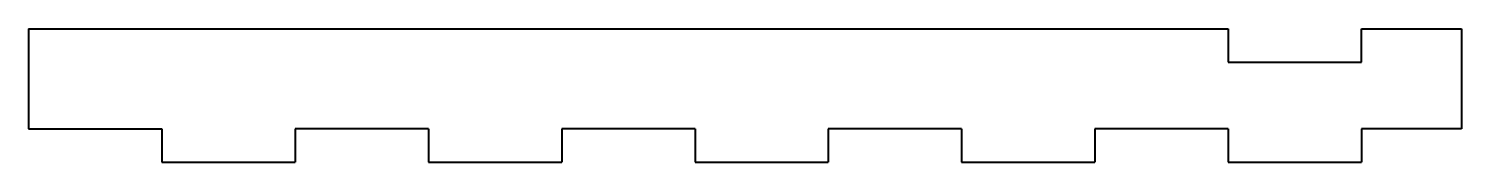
# Model space of a CAD drawing. Header units: inches. Extents: x -45.8 to 40.2, y -1.9 to 6.1.
import ezdxf

# ---------------------------------------------------------------- set-up
doc = ezdxf.new("R2010")
doc.units = ezdxf.units.IN
doc.header["$MEASUREMENT"] = 0
doc.layers.add('Visible', color=7, linetype='Continuous', lineweight=40)

msp = doc.modelspace()

# ---------------------------------------------------------------- linework, layer by layer
at = {"layer": 'Visible'}
for p, q in [((-45.818, 6.091), (26.182, 6.091)), ((-45.818, 6.091), (-45.818, 0.091)), ((26.182, 6.091), (26.182, 4.091)), ((34.182, 6.091), (40.182, 6.091)), ((34.182, 4.091), (34.182, 6.091)), ((40.182, 6.091), (40.182, 0.091)), ((26.182, 4.091), (34.182, 4.091)), ((-45.818, 0.091), (-37.818, 0.091)), ((-37.818, 0.091), (-37.818, -1.909)), ((-29.818, 0.091), (-29.818, -1.909)), ((-21.818, 0.091), (-29.818, 0.091)), ((-21.818, 0.091), (-21.818, -1.909)), ((-13.818, 0.091), (-13.818, -1.909)), ((-5.818, 0.091), (-13.818, 0.091)), ((-5.818, 0.091), (-5.818, -1.909)), ((2.182, 0.091), (2.182, -1.909)), ((10.182, 0.091), (2.182, 0.091)), ((10.182, 0.091), (10.182, -1.909)), ((18.182, 0.091), (18.182, -1.909)), ((26.182, 0.091), (18.182, 0.091)), ((26.182, 0.091), (26.182, -1.909)), ((34.182, 0.091), (34.182, -1.909)), ((40.182, 0.091), (34.182, 0.091)), ((-37.818, -1.909), (-29.818, -1.909)), ((-21.818, -1.909), (-13.818, -1.909)), ((-5.818, -1.909), (2.182, -1.909)), ((10.182, -1.909), (18.182, -1.909)), ((26.182, -1.909), (34.182, -1.909))]:
    msp.add_line(p, q, dxfattribs=at)

doc.saveas('drawing.dxf')
